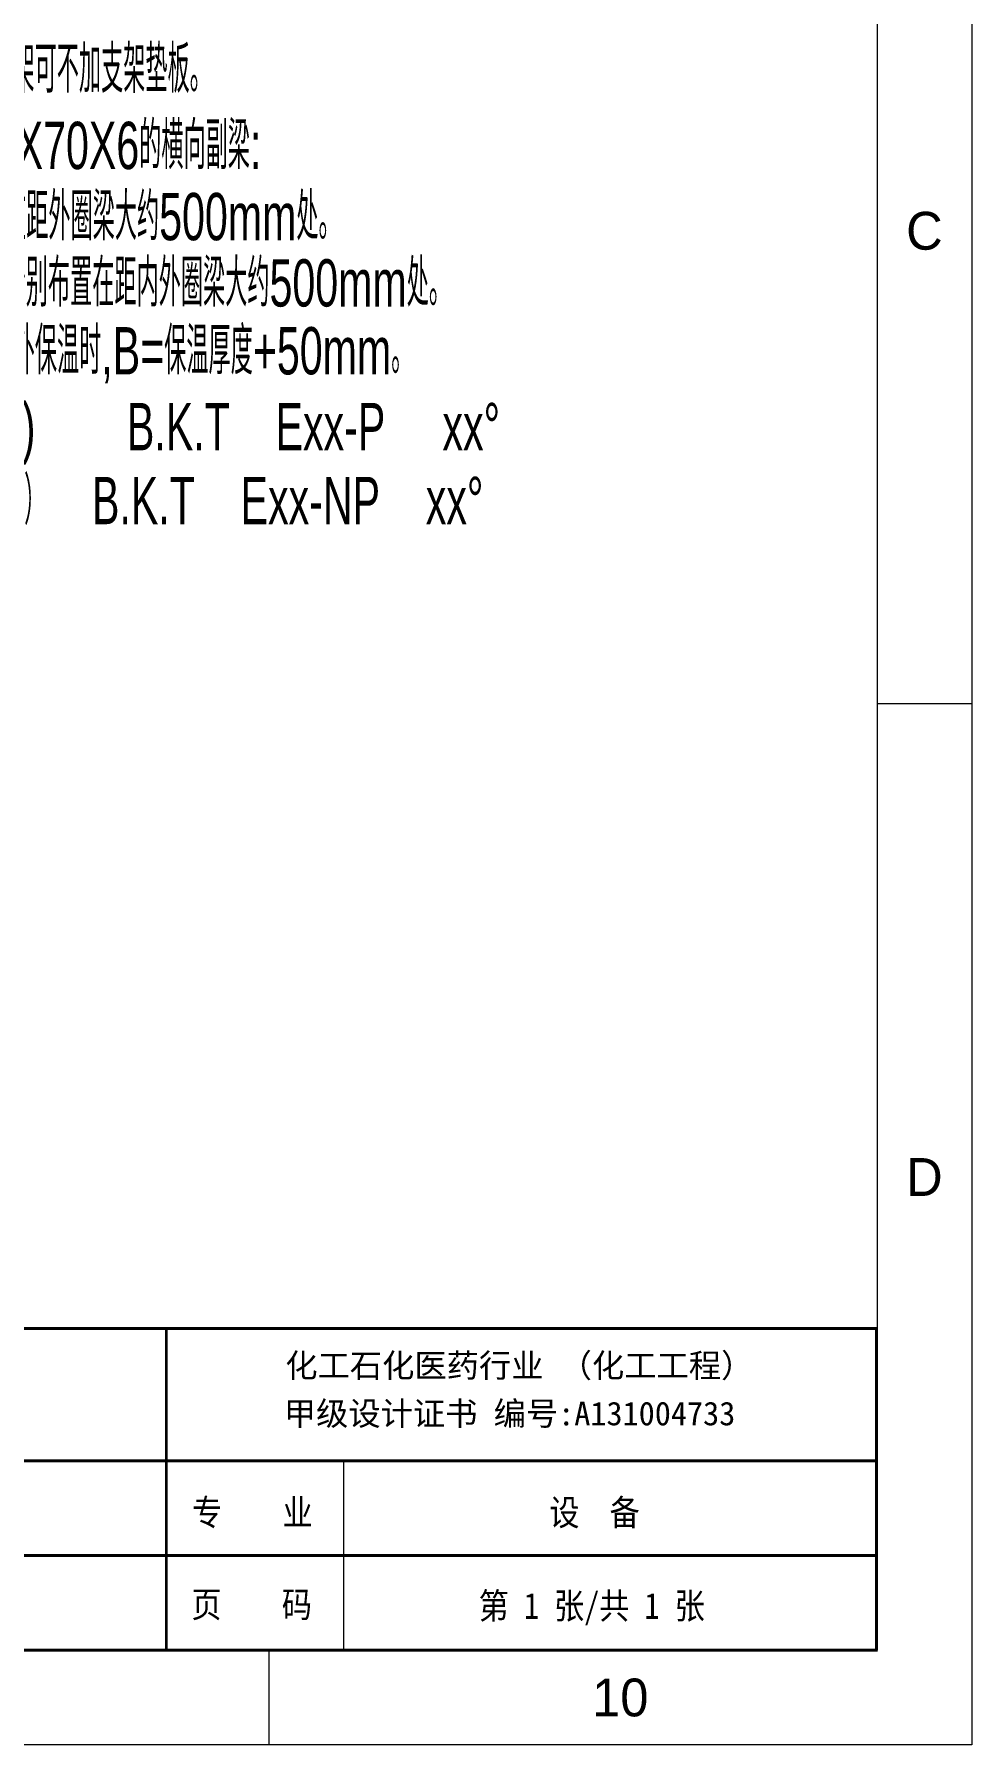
# Model space of a CAD drawing. Extents: x 148 to 221443, y -36682 to 6758.
# Drawn here: x 201051 to 203031, y -23886 to -20270 of the extents above; entities that cross this region are included whole.
import ezdxf
from ezdxf.enums import TextEntityAlignment as Align

# ---------------------------------------------------------------- set-up
doc = ezdxf.new("R2010")
doc.units = 0
doc.header["$LTSCALE"] = 10
doc.header["$MEASUREMENT"] = 0
doc.layers.add('2', color=4, linetype='Continuous')
doc.layers.add('2（细实线）', color=3, linetype='Continuous', lineweight=20)
doc.layers.add('图框层', color=7, linetype='Continuous', lineweight=15)
doc.styles.add('HZ', font='ROMS.SHX', dxfattribs={"width": 0.75, "bigfont": 'GBCBIG.SHX'})
doc.styles.add('tkhz2', font='')
doc.styles.add('公司名', font='simhei.ttf')
doc.styles.get('tkhz2').set_extended_font_data('SimSun')

# ---------------------------------------------------------------- blocks, each defined once
blk = doc.blocks.new('1.25A2')
blk.add_line((15312.98, 8973.89), (15302.98, 8973.89))
at = {"layer": '图框层', "ltscale": 10}
for p, q in [((15312.98, 9283.89), (15312.98, 8863.89)), ((15302.98, 9273.89), (15302.98, 8873.89)), ((15302.98, 8873.89), (14595.48, 8873.89)), ((15238.73, 8873.89), (15238.73, 8863.89)), ((15312.98, 8863.89), (14570.48, 8863.89))]:
    blk.add_line(p, q, dxfattribs=at)
at = {"style": 'HZ'}
for s, p in [('C', (15307.98, 9023.89)), ('D', (15307.98, 8923.89)), ('10', (15275.86, 8868.89))]:
    blk.add_text(s, height=4, dxfattribs=at).set_placement(p, align=Align.MIDDLE)

msp = doc.modelspace()

# ---------------------------------------------------------------- linework, layer by layer
at = {"layer": '图框层'}
msp.add_line((201704.7285, -23685.9228), (201704.7285, -23285.9228), dxfattribs=at)
at = {"layer": '图框层', "const_width": 6}
msp.add_lwpolyline([(199229.7285, -23685.9228), (202829.7285, -23685.9228), (202829.7285, -23005.9228), (199229.7285, -23005.9228)], close=True, dxfattribs=at)
for points in [[(201329.7285, -23005.9228), (201329.7285, -23285.9228)], [(199229.7285, -23285.9228), (202829.7285, -23285.9228)], [(201329.7285, -23285.9228), (202829.7285, -23285.9228)], [(201329.7285, -23285.9228), (201329.7285, -23685.9228)], [(199229.7285, -23485.9228), (202829.7285, -23485.9228)]]:
    msp.add_lwpolyline(points, dxfattribs=at)

# ---------------------------------------------------------------- block references
at = {"layer": '2（细实线）', "xscale": 20, "yscale": 20, "zscale": 20}
msp.add_blockref('1.25A2', (-103228.465, -201163.6503), dxfattribs=at)

# ---------------------------------------------------------------- texts
at = {"layer": '2', "color": 3, "linetype": 'Continuous', "style": 'HZ', "width": 0.65}
for s, p in [('当设备壳体壁厚大于24mm时,使用本支架可不加支架垫板。', (200083.9086, -20394.3386)), ('3.承重三角支架与相邻支架之间应采用L110X70X6的横向副梁:', (199996.8363, -20555.5495)), ('W≤1500mm时采用一根副梁,布置在距外圈梁大约500mm处。', (200073.7569, -20705.8731)), ('W＞1500mm时采用两根横向副梁,分别布置在距内外圈梁大约500mm处。', (200073.7569, -20846.0081)), ('4.当设备无外保温时B=70mm;当设备有外保温时,B=保温厚度+50mm。', (199996.7615, -20989.5058)), ('加支架垫板(用P表示)        B.K.T    Exx-P     xx%%D', (200563.0945, -21149.8827)), ('              不加支架垫板(用NP表示）    B.K.T    Exx-NP    xx%%d', (200120.3593, -21306.0576))]:
    msp.add_text(s, height=100, dxfattribs=at).set_placement(p)
at = {"layer": '图框层', "ltscale": 10, "style": '公司名'}
for s, p in [('化工石化医药行业 （化工工程）', (201580.9671, -23109.2603)), ('甲级设计证书 编号:A131004733', (201577.9216, -23210.7372))]:
    msp.add_text(s, height=50, dxfattribs=at).set_placement(p)
at = {"layer": '图框层', "style": 'tkhz2', "width": 0.85}
for s, p in [('专    业', (201511.543, -23422.2708)), ('设  备', (202234.2484, -23422.2708)), ('页    码', (201510.104, -23616.7876)), ('第 1 张/共 1 张', (202228.3686, -23619.7294))]:
    msp.add_text(s, height=55, dxfattribs=at).set_placement(p, align=Align.CENTER)

doc.saveas('drawing.dxf')
